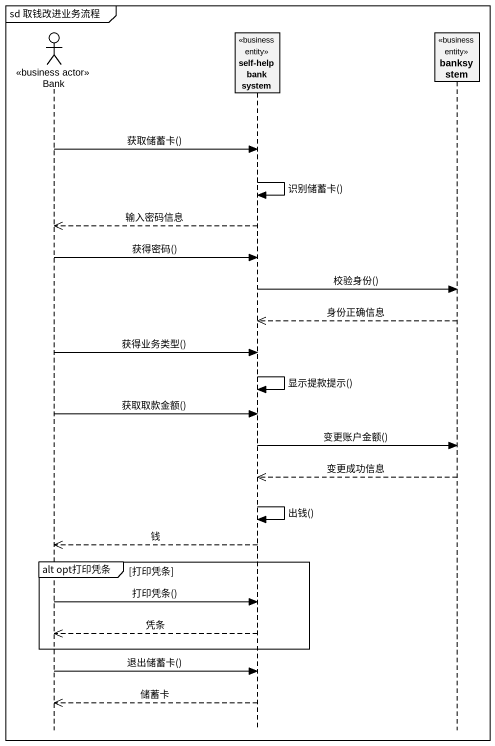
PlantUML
@startuml
mainframe sd 取钱改进业务流程
hide footbox
actor Bank <<business actor>>
participant "self-help bank system" as self_help_bank_system <<business entity>>
participant banksystem <<business entity>>

Bank -> self_help_bank_system : 获取储蓄卡()
self_help_bank_system -> self_help_bank_system : 识别储蓄卡()
self_help_bank_system -->> Bank : 输入密码信息
Bank -> self_help_bank_system : 获得密码()
self_help_bank_system -> banksystem : 校验身份()
banksystem -->> self_help_bank_system : 身份正确信息
Bank -> self_help_bank_system : 获得业务类型()
self_help_bank_system -> self_help_bank_system : 显示提款提示()
Bank -> self_help_bank_system : 获取取款金额()
self_help_bank_system -> banksystem : 变更账户金额()
banksystem -->> self_help_bank_system : 变更成功信息
self_help_bank_system -> self_help_bank_system : 出钱()
self_help_bank_system -->> Bank : 钱
group alt opt打印凭条 [打印凭条]
  Bank -> self_help_bank_system : 打印凭条()
  self_help_bank_system -->> Bank : 凭条
end
Bank -> self_help_bank_system : 退出储蓄卡()
self_help_bank_system -->> Bank : 储蓄卡
@enduml
